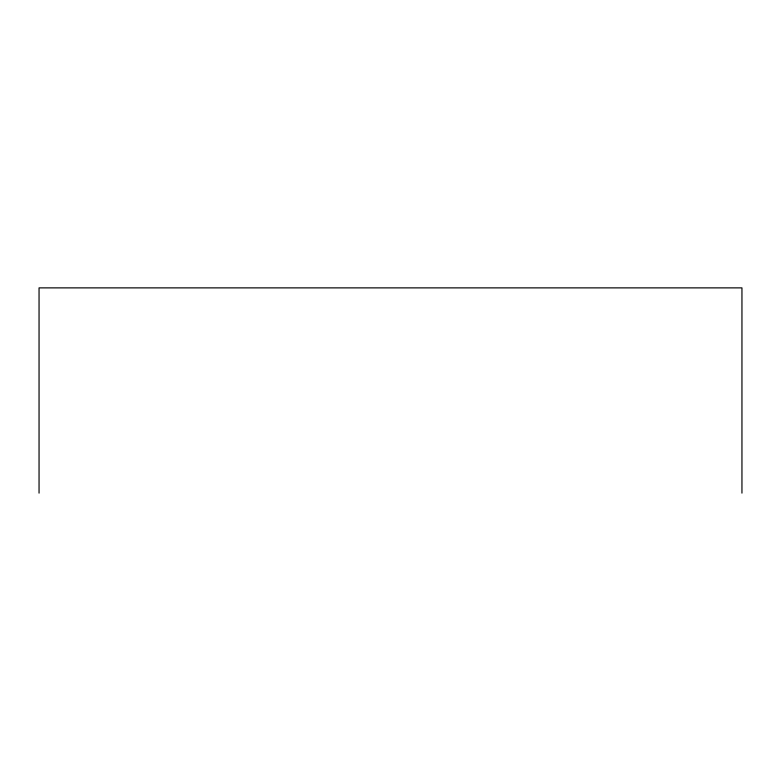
<?xml version="1.0" encoding="UTF-8"?>
<svg xmlns="http://www.w3.org/2000/svg" width="781" height="781" viewBox="0 0 781 781"><rect width="100%" height="100%" fill="white"/><g stroke="black" fill="none" stroke-linecap="round" stroke-linejoin="round"><path stroke-width="1.17" d="M741.95 493.123L741.95 287.877L39.05 287.877L39.05 493.123"/></g></svg>
